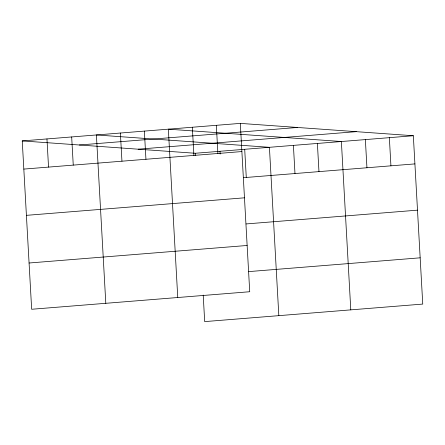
<?xml version="1.0" encoding="UTF-8"?>
<svg xmlns="http://www.w3.org/2000/svg" width="445" height="445" viewBox="0 0 445 445"><rect width="100%" height="100%" fill="white"/><g stroke="black" fill="none" stroke-linecap="round" stroke-linejoin="round"><path stroke-width="0.67" d="M240.311 123.387L249.723 291.731L31.662 309.264L22.25 140.92L240.311 123.387L413.338 135.736L422.75 304.08L204.689 321.613L203.209 295.079M79.349 144.998L297.41 127.465M138.178 149.192L356.239 131.659M22.25 140.92L195.277 153.269L413.338 135.736M23.824 169.089L241.885 151.556M243.532 177.677L414.912 163.899M26.411 215.347L244.472 197.814M246.118 223.941L417.499 210.157M29.075 263.006L247.136 245.473M248.783 271.6L420.163 257.816M389.353 137.666L390.927 165.829M365.367 139.591L366.941 167.759M350.788 309.865L341.376 141.521L168.349 129.172L177.761 297.516M317.391 143.451L318.965 171.614M293.405 145.376L294.979 173.544M278.831 315.65L269.42 147.306L96.393 134.963L105.804 303.301M244.706 149.292L246.28 177.46M219.991 151.283L220.147 154.031M216.326 125.318L217.9 153.481M195.277 153.269L195.394 155.327M192.335 127.248L193.909 155.411M144.364 131.103L145.938 159.271M120.378 133.033L121.952 161.196M71.678 136.949L73.253 165.112M46.964 138.935L48.538 167.097"/></g></svg>
